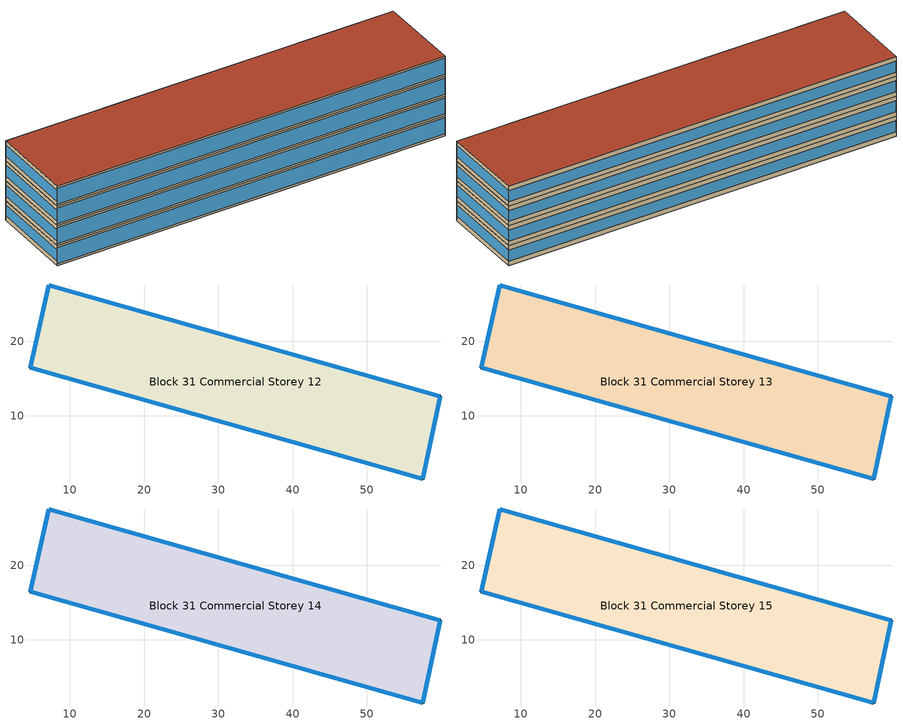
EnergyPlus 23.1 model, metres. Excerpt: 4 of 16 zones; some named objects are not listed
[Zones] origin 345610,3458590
Block 31 Commercial Storey 12
 floor outside (Project Floor): 59.87,12.63 57.52,1.47 4.68,16.44 7.13,27.6 z36
 wall outside (Project Wall): 4.68,16.44 57.52,1.47 59.87,12.63 7.13,27.6 4.68,16.44 z36:39
 window (Commercial_south_window_construction): 4.71,16.43 57.49,1.48 z36.3:38.7
 window (Commercial_east_window_construction): 57.52,1.47 59.87,12.63 z36.67:38.33
 window (Commercial_north_window_construction): 59.85,12.64 7.16,27.59 z36.67:38.33
 window (Commercial_west_window_construction): 7.13,27.59 4.68,16.44 z36.67:38.33
 roof outside (Project Ceiling): 57.52,1.47 59.87,12.63 7.13,27.6 4.68,16.44 z39
Block 31 Commercial Storey 13
 floor outside (Project Floor): 59.87,12.63 57.52,1.47 4.68,16.44 7.13,27.6 z39
 wall outside (Project Wall): 4.68,16.44 57.52,1.47 59.87,12.63 7.13,27.6 4.68,16.44 z39:42
 window (Commercial_south_window_construction): 4.71,16.43 57.49,1.48 z39.3:41.7
 window (Commercial_east_window_construction): 57.52,1.47 59.87,12.63 z39.67:41.33
 window (Commercial_north_window_construction): 59.85,12.64 7.16,27.59 z39.67:41.33
 window (Commercial_west_window_construction): 7.13,27.59 4.68,16.44 z39.67:41.33
 roof outside (Project Ceiling): 57.52,1.47 59.87,12.63 7.13,27.6 4.68,16.44 z42
Block 31 Commercial Storey 14
 floor outside (Project Floor): 59.87,12.63 57.52,1.47 4.68,16.44 7.13,27.6 z42
 wall outside (Project Wall): 4.68,16.44 57.52,1.47 59.87,12.63 7.13,27.6 4.68,16.44 z42:45
 window (Commercial_south_window_construction): 4.71,16.43 57.49,1.48 z42.3:44.7
 window (Commercial_east_window_construction): 57.52,1.47 59.87,12.63 z42.67:44.33
 window (Commercial_north_window_construction): 59.85,12.64 7.16,27.59 z42.67:44.33
 window (Commercial_west_window_construction): 7.13,27.59 4.68,16.44 z42.67:44.33
 roof outside (Project Ceiling): 57.52,1.47 59.87,12.63 7.13,27.6 4.68,16.44 z45
Block 31 Commercial Storey 15
 floor outside (Project Floor): 59.87,12.63 57.52,1.47 4.68,16.44 7.13,27.6 z45
 wall outside (Project Wall): 4.68,16.44 57.52,1.47 59.87,12.63 7.13,27.6 4.68,16.44 z45:48
 window (Commercial_south_window_construction): 4.71,16.43 57.49,1.48 z45.3:47.7
 window (Commercial_east_window_construction): 57.52,1.47 59.87,12.63 z45.67:47.33
 window (Commercial_north_window_construction): 59.85,12.64 7.16,27.59 z45.67:47.33
 window (Commercial_west_window_construction): 7.13,27.59 4.68,16.44 z45.67:47.33
 roof outside (Project Flat Roof): 57.52,1.47 59.87,12.63 7.13,27.6 4.68,16.44 z48
[Building]
Building_1: North Axis=0; Terrain=City; Loads Convergence Tolerance Value=0.04; Temperature Convergence Tolerance Value=0.4; Solar Distribution=FullExterior; Maximum Number of Warmup Days=25; Minimum Number of Warmup Days=6
[Site:Location]
CHN Design_Conditions: Latitude=30; Longitude=114; Time Zone=8; Elevation=12
[SIZINGPERIOD:DESIGNDAY] Day of Month=21; DryBulb Temperature Range Modifier Type=DefaultMultipliers; Humidity Condition Type=Wetbulb; Barometric Pressure=101181; Rain Indicator=No; Snow Indicator=No; Daylight Saving Time Indicator=No; Sky Clearness=0; Begin Environment Reset Mode=FullResetAtBeginEnvironment
Name | Month | Day Type | Maximum DryBulb Temperature | Daily DryBulb Temperature Range | Wetbulb or DewPoint at Maximum DryBulb | Wind Speed | Wind Direction | Solar Model Indicator | ASHRAE Clear Sky Optical Depth for Beam Irradiance taub | ASHRAE Clear Sky Optical Depth for Diffuse Irradiance taud
Ann Htg 99.6% Condns DB | 1 | WinterDesignDay | -10 | 0 | -4.8 | 1 | 340 | ASHRAEClearSky | 0 | 0
Ann Clg .4% Condns DB=>MWB | 7 | SummerDesignDay | 40 | 6.6 | 27.1 | 3.5 | 220 | ASHRAETau | 0.781 | 1.413
[MATERIAL]
DefaultMaterial: Roughness=Rough; Thickness=0.1; Conductivity=0.1; Density=1000; Specific Heat=1000; Thermal Absorptance=0.9; Solar Absorptance=0.7; Visible Absorptance=0.7
[WINDOWMATERIAL:SIMPLEGLAZINGSYSTEM] UFactor=1.6; Visible Transmittance=0.6
Name | Solar Heat Gain Coefficient
Commercial_east_window; Commercial_south_window; Commercial_west_window | 0.3
Commercial_north_window | 0.35
[CONSTRUCTION]
Project Wall; Project Floor; Project Flat Roof; Project Ceiling: DefaultMaterial
Commercial_east_window_construction: Commercial_east_window
Commercial_south_window_construction: Commercial_south_window
Commercial_west_window_construction: Commercial_west_window
Commercial_north_window_construction: Commercial_north_window
[SPACE] Ceiling Height=autocalculate; Volume=autocalculate; Floor Area=autocalculate; Space Type=Commercial
Name | Zone
Block 31 Commercial Storey 12_space | Block 31 Commercial Storey 12
Block 31 Commercial Storey 13_space | Block 31 Commercial Storey 13
Block 31 Commercial Storey 14_space | Block 31 Commercial Storey 14
Block 31 Commercial Storey 15_space | Block 31 Commercial Storey 15
[SPACELIST]
Commercial: Block 31 Commercial Storey 0_space, Block 31 Commercial Storey 1_space, Block 31 Commercial Storey 2_space, Block 31 Commercial Storey 3_space, Block 31 Commercial Storey 4_space, Block 31 Commercial Storey 5_space, Block 31 Commercial Storey 6_space, Block 31 Commercial Storey 7_space, Block 31 Commercial Storey 8_space, Block 31 Commercial Storey 9_space, Block 31 Commercial Storey 10_space, Block 31 Commercial Storey 11_space, Block 31 Commercial Storey 12_space, Block 31 Commercial Storey 13_space, Block 31 Commercial Storey 14_space, Block 31 Commercial Storey 15_space
[ZONE] Type=1; Multiplier=1; Ceiling Height=autocalculate; Volume=autocalculate; Floor Area=autocalculate; Part of Total Floor Area=Yes
Block 31 Commercial Storey 12; Block 31 Commercial Storey 13; Block 31 Commercial Storey 14; Block 31 Commercial Storey 15
[PEOPLE]
People_for_commercial: Zone or ZoneList or Space or SpaceList=Commercial; Number of People Schedule=SeasonalSchedule_Schedule_commerical_people; Number of People Calculation Method=People/Area; People per Floor Area=0.125; Fraction Radiant=0.3; Sensible Heat Fraction=autocalculate; Activity Level Schedule=SeasonalSchedule_Schedule_commerical_activity; Carbon Dioxide Generation Rate=3.82e-08; Enable ASHRAE 55 Comfort Warnings=No; Mean Radiant Temperature Calculation Type=ZoneAveraged; Clothing Insulation Calculation Method=ClothingInsulationSchedule; Cold Stress Temperature Threshold=15.56; Heat Stress Temperature Threshold=30
[LIGHTS]
Light_for_commercial: Zone or ZoneList or Space or SpaceList=Commercial; Schedule=SeasonalSchedule_commerical_lighting; Design Level Calculation Method=Watts/Area; Watts per Zone Floor Area=10; Return Air Fraction=0; Fraction Radiant=0.32; Fraction Visible=0.25; Fraction Replaceable=1; EndUse Subcategory=General; Return Air Fraction Calculated from Plenum Temperature=No; Return Air Fraction Function of Plenum Temperature Coefficient 1=0; Return Air Fraction Function of Plenum Temperature Coefficient 2=0
[ELECTRICEQUIPMENT]
Equipment_for_commercial: Zone or ZoneList or Space or SpaceList=Commercial; Schedule=SeasonalSchedule_Schedule_commerical_equipment; Design Level Calculation Method=Watts/Area; Watts per Zone Floor Area=13; Fraction Latent=0; Fraction Radiant=0; Fraction Lost=0; EndUse Subcategory=Electric Equipment
[DAYLIGHTING:CONTROLS] Illuminance Setpoint at Reference Point 1=500
Name | Zone or Space | Glare Calculation Daylighting Reference Point | Daylighting Reference Point 1
Dlight_Block 31 Commercial Storey 12 | Block 31 Commercial Storey 12 | Rpoint_Block 31 Commercial Storey 12 | Rpoint_Block 31 Commercial Storey 12
Dlight_Block 31 Commercial Storey 13 | Block 31 Commercial Storey 13 | Rpoint_Block 31 Commercial Storey 13 | Rpoint_Block 31 Commercial Storey 13
Dlight_Block 31 Commercial Storey 14 | Block 31 Commercial Storey 14 | Rpoint_Block 31 Commercial Storey 14 | Rpoint_Block 31 Commercial Storey 14
Dlight_Block 31 Commercial Storey 15 | Block 31 Commercial Storey 15 | Rpoint_Block 31 Commercial Storey 15 | Rpoint_Block 31 Commercial Storey 15
[HVACTEMPLATE:ZONE:IDEALLOADSAIRSYSTEM] Template Thermostat=Thermostat_for_commercial; Maximum Heating Supply Air Temperature=50; Minimum Cooling Supply Air Temperature=13; Maximum Heating Supply Air Humidity Ratio=0.0156; Minimum Cooling Supply Air Humidity Ratio=0.0077; Heating Limit=NoLimit; Cooling Limit=NoLimit; Dehumidification Control Type=ConstantSensibleHeatRatio; Cooling Sensible Heat Ratio=0.7; Dehumidification Setpoint=60; Humidification Control Type=None; Humidification Setpoint=30; Outdoor Air Method=DetailedSpecification; Outdoor Air Flow Rate per Person=0.00944; Outdoor Air Flow Rate per Zone Floor Area=0; Outdoor Air Flow Rate per Zone=0; Design Specification Outdoor Air Object=Ventilation_for_commercial; Demand Controlled Ventilation Type=None; Outdoor Air Economizer Type=NoEconomizer; Heat Recovery Type=None; Sensible Heat Recovery Effectiveness=0.7; Latent Heat Recovery Effectiveness=0.65
Block 31 Commercial Storey 12; Block 31 Commercial Storey 13; Block 31 Commercial Storey 14; Block 31 Commercial Storey 15
[DESIGNSPECIFICATION:OUTDOORAIR]
Ventilation_for_commercial: Outdoor Air Method=Flow/Person; Outdoor Air Flow per Person=0.00833333; Outdoor Air Flow per Zone Floor Area=0; Outdoor Air Flow per Zone=0; Outdoor Air Flow Air Changes per Hour=0
[SCHEDULE:DAY:HOURLY]
Schedule_commerical_lighting_weekday_hourly; Schedule_commerical_lighting_holiday_hourly: 0.1, 0.1, 0.1, 0.1, 0.1, 0.1, 0.1, 0.5, 0.6, 0.6, 0.6, 0.6, 0.6, 0.6, 0.6, 0.6, 0.8, 0.9, 1, 1, 1, 0.1, 0.1, 0.1
Schedule_commerical_equipment_weekday_hourly; Schedule_commerical_equipment_holiday_hourly: 0.2, 0.2, 0.2, 0.2, 0.2, 0.2, 0.2, 0.3, 0.5, 1, 1, 1, 1, 1, 1, 1, 1, 1, 1, 0.8, 0.5, 0.2, 0.2, 0.2
Schedule_commerical_people_weekday_hourly: 0.1, 0.1, 0.1, 0.1, 0.1, 0.1, 0.1, 0.2, 0.5, 0.8, 0.8, 0.8, 0.8, 0.8, 0.8, 0.8, 0.8, 0.8, 0.8, 0.7, 0.5, 0.1, 0.1, 0.1
Schedule_commerical_people_holiday_hourly: 0.1, 0.1, 0.1, 0.1, 0.1, 0.1, 0.1, 0.2, 0.5, 0.8, 1, 1, 1, 1, 1, 1, 1, 0.8, 0.8, 0.7, 0.5, 0.1, 0.1, 0.1
Schedule_commerical_activity_weekday_hourly; Schedule_commerical_activity_holiday_hourly: 207, 207, 207, 207, 207, 207, 207, 207, 207, 207, 207, 207, 207, 207, 207, 207, 207, 207, 207, 207, 207, 207, 207, 207
[SCHEDULE:WEEK:DAILY]
Schedule_commerical_lighting_weekly: Schedule_commerical_lighting_holiday_hourly, Schedule_commerical_lighting_weekday_hourly, Schedule_commerical_lighting_weekday_hourly, Schedule_commerical_lighting_weekday_hourly, Schedule_commerical_lighting_weekday_hourly, Schedule_commerical_lighting_weekday_hourly, Schedule_commerical_lighting_holiday_hourly, Schedule_commerical_lighting_holiday_hourly, Schedule_commerical_lighting_weekday_hourly, Schedule_commerical_lighting_weekday_hourly, Schedule_commerical_lighting_holiday_hourly, Schedule_commerical_lighting_holiday_hourly
Schedule_commerical_equipment_weekly: Schedule_commerical_equipment_holiday_hourly, Schedule_commerical_equipment_weekday_hourly, Schedule_commerical_equipment_weekday_hourly, Schedule_commerical_equipment_weekday_hourly, Schedule_commerical_equipment_weekday_hourly, Schedule_commerical_equipment_weekday_hourly, Schedule_commerical_equipment_holiday_hourly, Schedule_commerical_equipment_holiday_hourly, Schedule_commerical_equipment_weekday_hourly, Schedule_commerical_equipment_weekday_hourly, Schedule_commerical_equipment_holiday_hourly, Schedule_commerical_equipment_holiday_hourly
Schedule_commerical_people_weekly: Schedule_commerical_people_holiday_hourly, Schedule_commerical_people_weekday_hourly, Schedule_commerical_people_weekday_hourly, Schedule_commerical_people_weekday_hourly, Schedule_commerical_people_weekday_hourly, Schedule_commerical_people_weekday_hourly, Schedule_commerical_people_holiday_hourly, Schedule_commerical_people_holiday_hourly, Schedule_commerical_people_weekday_hourly, Schedule_commerical_people_weekday_hourly, Schedule_commerical_people_holiday_hourly, Schedule_commerical_people_holiday_hourly
Schedule_commerical_activity_weekly: Schedule_commerical_activity_holiday_hourly, Schedule_commerical_activity_weekday_hourly, Schedule_commerical_activity_weekday_hourly, Schedule_commerical_activity_weekday_hourly, Schedule_commerical_activity_weekday_hourly, Schedule_commerical_activity_weekday_hourly, Schedule_commerical_activity_holiday_hourly, Schedule_commerical_activity_holiday_hourly, Schedule_commerical_activity_weekday_hourly, Schedule_commerical_activity_weekday_hourly, Schedule_commerical_activity_holiday_hourly, Schedule_commerical_activity_holiday_hourly
[SCHEDULE:YEAR]
SeasonalSchedule_commerical_lighting: Schedule_commerical_lighting_weekly, 1, 1, 12, 31
SeasonalSchedule_Schedule_commerical_equipment: Schedule_commerical_equipment_weekly, 1, 1, 12, 31
SeasonalSchedule_Schedule_commerical_people: Schedule_commerical_people_weekly, 1, 1, 12, 31
SeasonalSchedule_Schedule_commerical_activity: Schedule_commerical_activity_weekly, 1, 1, 12, 31
